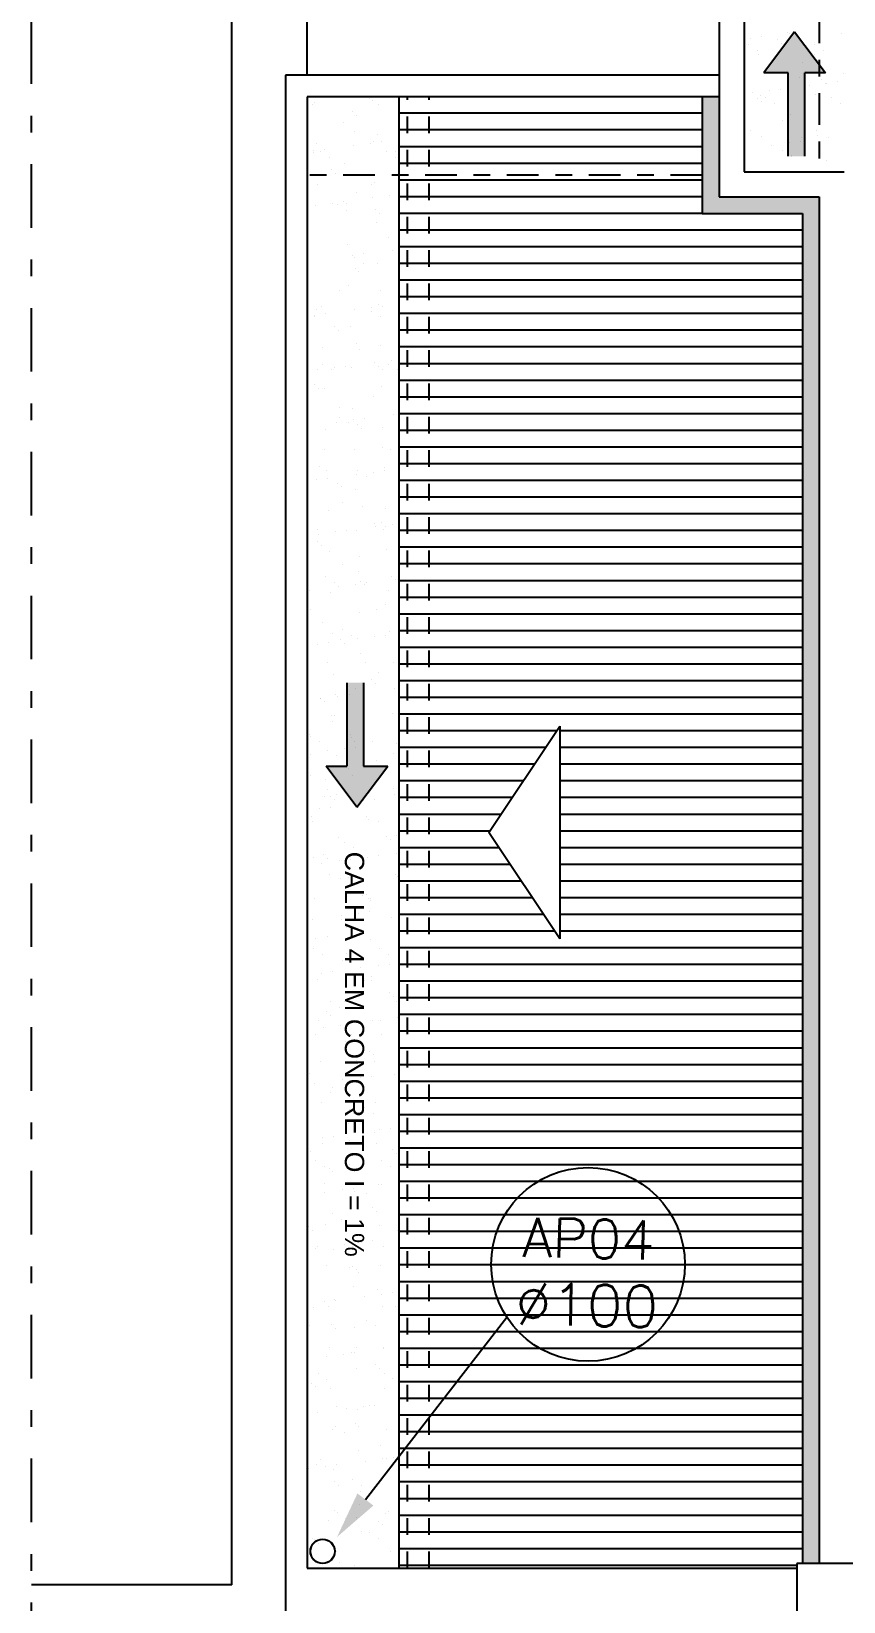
# Model space of a CAD drawing. Header units: millimetres. Extents: x 1573 to 2177, y 1587 to 1932.
# Drawn here: x 1798.42 to 1803.29, y 1894.08 to 1903.49 of the extents above; entities that cross this region are included whole.
import ezdxf
from ezdxf.enums import TextEntityAlignment as Align

# ---------------------------------------------------------------- set-up
doc = ezdxf.new("R2010")
doc.units = ezdxf.units.MM
doc.header["$LTSCALE"] = 0.03
doc.linetypes.add('DASHDOT', pattern=[25.4, 12.7, -6.35, 0, -6.35])
doc.linetypes.add('HIDDEN', pattern=[9.525, 6.35, -3.175])
for name, color, linetype in [('-HIDRO', 8, 'Continuous'), ('A-PEN-C', 4, 'Continuous'), ('PL09', 9, 'Continuous'), ('Tinterno', 9, 'Continuous')]:
    doc.layers.add(name, color=color, linetype=linetype)
doc.layers.add('TigreCad', color=2, linetype='Continuous', lineweight=13)
doc.styles.add('ARIAL', font='arial.ttf')
doc.styles.add('ROMANS', font='romans.shx', dxfattribs={"height": 0.1})

# ---------------------------------------------------------------- blocks, each defined once
blk = doc.blocks.new('11031501d')
at = {"layer": 'TigreCad'}
blk.add_circle((0, 0), 75, dxfattribs=at)
at = {"layer": 'Tinterno'}
blk.add_circle((0, 0), 72.5, dxfattribs=at)

msp = doc.modelspace()

# ---------------------------------------------------------------- hatches: boundary and pattern name
at = {"layer": '-HIDRO'}
h = msp.add_hatch(color=256, dxfattribs=at)
h.dxf.hatch_style = 1
h.paths.add_polyline_path([(1803.1404, 1902.5002), (1802.5402, 1902.5002), (1802.5402, 1903.1004), (1802.4402, 1903.1004), (1802.4402, 1902.4001), (1803.0404, 1902.4001), (1803.0404, 1894.3092), (1803.1404, 1894.3092)])
at = {"layer": 'PL09', "ltscale": 100}
for points in [[(1802.8086, 1903.2434), (1802.9538, 1903.2434), (1802.9538, 1902.7432), (1803.0539, 1902.7432), (1803.0539, 1903.2434), (1803.1787, 1903.2434), (1802.9936, 1903.4886)], [(1800.5549, 1899.0881), (1800.4097, 1899.0881), (1800.4097, 1899.5883), (1800.3096, 1899.5883), (1800.3096, 1899.0881), (1800.1848, 1899.0881), (1800.3698, 1898.8429)]]:
    msp.add_hatch(color=256, dxfattribs=at).paths.add_polyline_path(points)

# ---------------------------------------------------------------- linework, layer by layer
at = {"layer": '-HIDRO', "linetype": 'DASHDOT'}
msp.add_line((1798.4187, 1887.6609), (1798.4187, 1914.3064), dxfattribs=at)
at = {"layer": '-HIDRO'}
for p, q in [((1799.6192, 1894.1812), (1799.6192, 1914.3064)), ((1800.0723, 1903.2304), (1800.0723, 1914.3064)), ((1802.5402, 1911.7295), (1802.5402, 1902.5002)), ((1802.6903, 1906.3475), (1802.6903, 1902.6502)), ((1802.7151, 1903.4118), (1802.7151, 1903.4118)), ((1802.7264, 1903.45), (1802.7264, 1903.45)), ((1802.7925, 1903.4587), (1802.7925, 1903.4587)), ((1802.8933, 1903.4426), (1802.8933, 1903.4426)), ((1802.9167, 1903.4211), (1802.9167, 1903.4211)), ((1802.9506, 1903.4834), (1802.9506, 1903.4834)), ((1802.9651, 1903.4815), (1802.9651, 1903.4815)), ((1803.1107, 1903.4125), (1803.1107, 1903.4125)), ((1803.2756, 1903.4818), (1803.2756, 1903.4818)), ((1802.7686, 1903.3777), (1802.7686, 1903.3777)), ((1802.7792, 1903.3519), (1802.7792, 1903.3519)), ((1803.0432, 1903.3053), (1803.0432, 1903.3053)), ((1803.1118, 1903.3561), (1803.1118, 1903.3561)), ((1803.1643, 1903.3784), (1803.1643, 1903.3784)), ((1802.5402, 1903.2304), (1799.9423, 1903.2304)), ((1799.9423, 1903.2304), (1799.9423, 1893.9811)), ((1802.9586, 1903.2386), (1802.9586, 1903.2386)), ((1803.0204, 1903.2173), (1803.0204, 1903.2173)), ((1803.2836, 1903.237), (1803.2836, 1903.237)), ((1802.7402, 1903.1229), (1802.7402, 1903.1229)), ((1802.8435, 1903.1365), (1802.8435, 1903.1365)), ((1802.9097, 1903.1452), (1802.9097, 1903.1452)), ((1803.0822, 1903.1679), (1803.0822, 1903.1679)), ((1803.1537, 1903.204), (1803.1537, 1903.204)), ((1803.1771, 1903.1825), (1803.1771, 1903.1825)), ((1803.1855, 1903.1815), (1803.1855, 1903.1815)), ((1803.2516, 1903.1903), (1803.2516, 1903.1903)), ((1802.5402, 1903.1004), (1800.0723, 1903.1004)), ((1800.0723, 1903.1004), (1800.0723, 1894.2812)), ((1800.1018, 1903.0545), (1800.1018, 1903.0545)), ((1800.1177, 1903.0662), (1800.1177, 1903.0662)), ((1800.4438, 1903.0894), (1800.4438, 1903.0894)), ((1800.4609, 1903.0786), (1800.4609, 1903.0786)), ((1800.4974, 1903.0552), (1800.4974, 1903.0552)), ((1800.6225, 1894.2812), (1800.6225, 1903.1004)), ((1802.4402, 1903.1004), (1802.4402, 1902.4001)), ((1802.7718, 1903.0925), (1802.7718, 1903.0925)), ((1802.7872, 1903.1071), (1802.7872, 1903.1071)), ((1802.7952, 1903.071), (1802.7952, 1903.071)), ((1802.8177, 1903.0937), (1802.8177, 1903.0937)), ((1802.8712, 1903.0596), (1802.8712, 1903.0596)), ((1803.1198, 1903.1113), (1803.1198, 1903.1113)), ((1803.2133, 1903.0944), (1803.2133, 1903.0944)), ((1803.2669, 1903.0603), (1803.2669, 1903.0603)), ((1800.2895, 1902.9471), (1800.2895, 1902.9471)), ((1800.3414, 1903.0122), (1800.3414, 1903.0122)), ((1800.3649, 1902.9907), (1800.3649, 1902.9907)), ((1800.6221, 1902.9513), (1800.6221, 1902.9513)), ((1800.6225, 1903.0029), (1802.4402, 1903.0029)), ((1802.9217, 1902.9551), (1802.9217, 1902.9551)), ((1802.9666, 1902.9938), (1802.9666, 1902.9938)), ((1800.3536, 1902.8941), (1800.3536, 1902.8941)), ((1800.4913, 1902.8748), (1800.4913, 1902.8748)), ((1800.6225, 1902.9029), (1802.4402, 1902.9029)), ((1802.7274, 1902.8984), (1802.7274, 1902.8984)), ((1802.7952, 1902.8623), (1802.7952, 1902.8623)), ((1803.0322, 1902.8539), (1803.0322, 1902.8539)), ((1803.123, 1902.8991), (1803.123, 1902.8991)), ((1803.1278, 1902.8665), (1803.1278, 1902.8665)), ((1803.1994, 1902.8544), (1803.1994, 1902.8544)), ((1800.1077, 1902.7763), (1800.1077, 1902.7763)), ((1800.1094, 1902.7633), (1800.1094, 1902.7633)), ((1800.1257, 1902.8214), (1800.1257, 1902.8214)), ((1800.1508, 1902.7705), (1800.1508, 1902.7705)), ((1800.1738, 1902.7851), (1800.1738, 1902.7851)), ((1800.3464, 1902.8078), (1800.3464, 1902.8078)), ((1800.4497, 1902.8214), (1800.4497, 1902.8214)), ((1800.4689, 1902.8338), (1800.4689, 1902.8338)), ((1800.5158, 1902.8301), (1800.5158, 1902.8301)), ((1800.5464, 1902.7712), (1800.5464, 1902.7712)), ((1800.6018, 1902.7736), (1800.6018, 1902.7736)), ((1800.6225, 1902.8029), (1802.4402, 1902.8029)), ((1802.8574, 1902.8094), (1802.8574, 1902.8094)), ((1802.9203, 1902.7755), (1802.9203, 1902.7755)), ((1802.9607, 1902.823), (1802.9607, 1902.823)), ((1802.9738, 1902.7414), (1802.9738, 1902.7414)), ((1802.9746, 1902.749), (1802.9746, 1902.749)), ((1803.0268, 1902.8317), (1803.0268, 1902.8317)), ((1803.0556, 1902.8324), (1803.0556, 1902.8324)), ((1800.2044, 1902.7364), (1800.2044, 1902.7364)), ((1800.2199, 1902.662), (1800.2199, 1902.662)), ((1800.2975, 1902.7023), (1800.2975, 1902.7023)), ((1800.6, 1902.7371), (1800.6, 1902.7371)), ((1800.6225, 1902.7028), (1802.4402, 1902.7028)), ((1802.6903, 1902.6502), (1803.2905, 1902.6502)), ((1803.1821, 1902.7165), (1803.1821, 1902.7165)), ((1800.1337, 1902.5766), (1800.1337, 1902.5766)), ((1800.2433, 1902.6406), (1800.2433, 1902.6406)), ((1800.4562, 1902.576), (1800.4562, 1902.576)), ((1800.4769, 1902.589), (1800.4769, 1902.589)), ((1800.6225, 1902.6028), (1802.4402, 1902.6028)), ((1800.2248, 1902.4628), (1800.2248, 1902.4628)), ((1800.291, 1902.4715), (1800.291, 1902.4715)), ((1800.3698, 1902.5247), (1800.3698, 1902.5247)), ((1800.4635, 1902.4943), (1800.4635, 1902.4943)), ((1800.5668, 1902.5078), (1800.5668, 1902.5078)), ((1800.6225, 1902.5028), (1802.4402, 1902.5028)), ((1802.5402, 1902.5002), (1803.1404, 1902.5002)), ((1803.1404, 1902.5002), (1803.1404, 1894.3092)), ((1800.1216, 1902.4492), (1800.1216, 1902.4492)), ((1800.2534, 1902.4524), (1800.2534, 1902.4524)), ((1800.3055, 1902.4575), (1800.3055, 1902.4575)), ((1800.307, 1902.4183), (1800.307, 1902.4183)), ((1800.4803, 1902.4234), (1800.4803, 1902.4234)), ((1800.5037, 1902.402), (1800.5037, 1902.402)), ((1800.6225, 1902.4027), (1802.4402, 1902.4027)), ((1802.4402, 1902.4001), (1803.0404, 1902.4001)), ((1803.0404, 1902.4001), (1803.0404, 1894.3092)), ((1800.4849, 1902.3442), (1800.4849, 1902.3442)), ((1800.6225, 1902.3027), (1803.0404, 1902.3027)), ((1800.3135, 1902.2127), (1800.3135, 1902.2127)), ((1800.5588, 1902.2578), (1800.5588, 1902.2578)), ((1800.5807, 1902.1807), (1800.5807, 1902.1807)), ((1800.6225, 1902.2027), (1803.0404, 1902.2027)), ((1800.342, 1902.1493), (1800.342, 1902.1493)), ((1800.356, 1902.1342), (1800.356, 1902.1342)), ((1800.4081, 1902.158), (1800.4081, 1902.158)), ((1800.4096, 1902.1001), (1800.4096, 1902.1001)), ((1800.4929, 1902.0994), (1800.4929, 1902.0994)), ((1800.6225, 1902.1026), (1803.0404, 1902.1026)), ((1800.3588, 1902.0733), (1800.3588, 1902.0733)), ((1800.3822, 1902.0519), (1800.3822, 1902.0519)), ((1800.6225, 1902.0026), (1803.0404, 1902.0026)), ((1800.2658, 1901.939), (1800.2658, 1901.939)), ((1800.3215, 1901.9679), (1800.3215, 1901.9679)), ((1800.5087, 1901.936), (1800.5087, 1901.936)), ((1800.6225, 1901.9026), (1803.0404, 1901.9026)), ((1800.1268, 1901.8245), (1800.1268, 1901.8245)), ((1800.1578, 1901.8422), (1800.1578, 1901.8422)), ((1800.1833, 1901.7995), (1800.1833, 1901.7995)), ((1800.3558, 1901.8222), (1800.3558, 1901.8222)), ((1800.4586, 1901.8161), (1800.4586, 1901.8161)), ((1800.4591, 1901.8358), (1800.4591, 1901.8358)), ((1800.5009, 1901.8546), (1800.5009, 1901.8546)), ((1800.5252, 1901.8445), (1800.5252, 1901.8445)), ((1800.6192, 1901.8347), (1800.6192, 1901.8347)), ((1800.6225, 1901.8025), (1803.0404, 1901.8025)), ((1800.1166, 1901.7813), (1800.1166, 1901.7813)), ((1800.1171, 1901.7908), (1800.1171, 1901.7908)), ((1800.2373, 1901.7232), (1800.2373, 1901.7232)), ((1800.3295, 1901.7231), (1800.3295, 1901.7231)), ((1800.5122, 1901.782), (1800.5122, 1901.782)), ((1800.2607, 1901.7018), (1800.2607, 1901.7018)), ((1800.3684, 1901.6208), (1800.3684, 1901.6208)), ((1800.6225, 1901.7025), (1803.0404, 1901.7025)), ((1800.1658, 1901.5974), (1800.1658, 1901.5974)), ((1800.3872, 1901.5859), (1800.3872, 1901.5859)), ((1800.5089, 1901.6098), (1800.5089, 1901.6098)), ((1800.5763, 1901.5223), (1800.5763, 1901.5223)), ((1800.6225, 1901.6024), (1803.0404, 1901.6024)), ((1800.131, 1901.4637), (1800.131, 1901.4637)), ((1800.1656, 1901.4973), (1800.1656, 1901.4973)), ((1800.2192, 1901.4631), (1800.2192, 1901.4631)), ((1800.2343, 1901.4773), (1800.2343, 1901.4773)), ((1800.3004, 1901.486), (1800.3004, 1901.486)), ((1800.3375, 1901.4783), (1800.3375, 1901.4783)), ((1800.473, 1901.5087), (1800.473, 1901.5087)), ((1800.4977, 1901.4846), (1800.4977, 1901.4846)), ((1800.5211, 1901.4631), (1800.5211, 1901.4631)), ((1800.5612, 1901.498), (1800.5612, 1901.498)), ((1800.6148, 1901.4638), (1800.6148, 1901.4638)), ((1800.6225, 1901.5024), (1803.0404, 1901.5024)), ((1800.1158, 1901.3731), (1800.1158, 1901.3731)), ((1800.1392, 1901.3516), (1800.1392, 1901.3516)), ((1800.1738, 1901.3526), (1800.1738, 1901.3526)), ((1800.5169, 1901.365), (1800.5169, 1901.365)), ((1800.6225, 1901.4024), (1803.0404, 1901.4024)), ((1800.0753, 1901.302), (1800.0753, 1901.302)), ((1800.2656, 1901.2358), (1800.2656, 1901.2358)), ((1800.471, 1901.3027), (1800.471, 1901.3027)), ((1800.6225, 1901.3023), (1803.0404, 1901.3023)), ((1800.2481, 1901.1501), (1800.2481, 1901.1501)), ((1800.2682, 1901.1791), (1800.2682, 1901.1791)), ((1800.3218, 1901.145), (1800.3218, 1901.145)), ((1800.3455, 1901.2335), (1800.3455, 1901.2335)), ((1800.3514, 1901.1637), (1800.3514, 1901.1637)), ((1800.4175, 1901.1724), (1800.4175, 1901.1724)), ((1800.5901, 1901.1952), (1800.5901, 1901.1952)), ((1800.6225, 1901.2023), (1803.0404, 1901.2023)), ((1800.0756, 1901.1274), (1800.0756, 1901.1274)), ((1800.1818, 1901.1078), (1800.1818, 1901.1078)), ((1800.3762, 1901.1345), (1800.3762, 1901.1345)), ((1800.3996, 1901.113), (1800.3996, 1901.113)), ((1800.5249, 1901.1202), (1800.5249, 1901.1202)), ((1800.6225, 1901.1023), (1803.0404, 1901.1023)), ((1800.1779, 1900.9839), (1800.1779, 1900.9839)), ((1800.3536, 1900.9887), (1800.3536, 1900.9887)), ((1800.526, 1900.9972), (1800.526, 1900.9972)), ((1800.5736, 1900.9846), (1800.5736, 1900.9846)), ((1800.6225, 1901.0022), (1803.0404, 1901.0022)), ((1800.1441, 1900.8857), (1800.1441, 1900.8857)), ((1800.1898, 1900.863), (1800.1898, 1900.863)), ((1800.3708, 1900.861), (1800.3708, 1900.861)), ((1800.5329, 1900.8754), (1800.5329, 1900.8754)), ((1800.5347, 1900.8589), (1800.5347, 1900.8589)), ((1800.6225, 1900.9022), (1803.0404, 1900.9022)), ((1800.1266, 1900.8052), (1800.1266, 1900.8052)), ((1800.1927, 1900.8139), (1800.1927, 1900.8139)), ((1800.2546, 1900.7844), (1800.2546, 1900.7844)), ((1800.3653, 1900.8366), (1800.3653, 1900.8366)), ((1800.4244, 1900.8269), (1800.4244, 1900.8269)), ((1800.4685, 1900.8502), (1800.4685, 1900.8502)), ((1800.6225, 1900.8022), (1803.0404, 1900.8022)), ((1800.2781, 1900.7629), (1800.2781, 1900.7629)), ((1800.3616, 1900.7439), (1800.3616, 1900.7439)), ((1800.6225, 1900.7021), (1803.0404, 1900.7021)), ((1800.1978, 1900.6182), (1800.1978, 1900.6182)), ((1800.2805, 1900.6657), (1800.2805, 1900.6657)), ((1800.4045, 1900.647), (1800.4045, 1900.647)), ((1800.5409, 1900.6306), (1800.5409, 1900.6306)), ((1800.6225, 1900.6021), (1803.0404, 1900.6021)), ((1800.0778, 1900.5421), (1800.0778, 1900.5421)), ((1800.1313, 1900.508), (1800.1313, 1900.508)), ((1800.2437, 1900.4917), (1800.2437, 1900.4917)), ((1800.3098, 1900.5004), (1800.3098, 1900.5004)), ((1800.3696, 1900.4991), (1800.3696, 1900.4991)), ((1800.4734, 1900.5429), (1800.4734, 1900.5429)), ((1800.4824, 1900.5231), (1800.4824, 1900.5231)), ((1800.515, 1900.5458), (1800.515, 1900.5458)), ((1800.527, 1900.5087), (1800.527, 1900.5087)), ((1800.5385, 1900.5243), (1800.5385, 1900.5243)), ((1800.5857, 1900.5367), (1800.5857, 1900.5367)), ((1800.6225, 1900.5021), (1803.0404, 1900.5021)), ((1800.1331, 1900.4343), (1800.1331, 1900.4343)), ((1800.1404, 1900.4781), (1800.1404, 1900.4781)), ((1800.1565, 1900.4128), (1800.1565, 1900.4128)), ((1800.6225, 1900.402), (1803.0404, 1900.402)), ((1800.2058, 1900.3735), (1800.2058, 1900.3735)), ((1800.283, 1900.2969), (1800.283, 1900.2969)), ((1800.3831, 1900.3476), (1800.3831, 1900.3476)), ((1800.5489, 1900.3858), (1800.5489, 1900.3858)), ((1800.6225, 1900.302), (1803.0404, 1900.302)), ((1800.1804, 1900.224), (1800.1804, 1900.224)), ((1800.3776, 1900.2543), (1800.3776, 1900.2543)), ((1800.576, 1900.2247), (1800.576, 1900.2247)), ((1800.5995, 1900.2096), (1800.5995, 1900.2096)), ((1800.6225, 1900.2019), (1803.0404, 1900.2019)), ((1800.085, 1900.1418), (1800.085, 1900.1418)), ((1800.2138, 1900.1287), (1800.2138, 1900.1287)), ((1800.234, 1900.1899), (1800.234, 1900.1899)), ((1800.2576, 1900.1646), (1800.2576, 1900.1646)), ((1800.3608, 1900.1782), (1800.3608, 1900.1782)), ((1800.3935, 1900.1957), (1800.3935, 1900.1957)), ((1800.4169, 1900.1742), (1800.4169, 1900.1742)), ((1800.427, 1900.1869), (1800.427, 1900.1869)), ((1800.5569, 1900.141), (1800.5569, 1900.141)), ((1800.0901, 1900.0287), (1800.0901, 1900.0287)), ((1800.4858, 1900.0295), (1800.4858, 1900.0295)), ((1800.5434, 1900.0583), (1800.5434, 1900.0583)), ((1800.6225, 1900.1019), (1803.0404, 1900.1019)), ((1800.1615, 1899.9468), (1800.1615, 1899.9468)), ((1800.3856, 1900.0095), (1800.3856, 1900.0095)), ((1800.6225, 1900.0019), (1803.0404, 1900.0019)), ((1800.2021, 1899.8283), (1800.2021, 1899.8283)), ((1800.2218, 1899.8839), (1800.2218, 1899.8839)), ((1800.272, 1899.8455), (1800.272, 1899.8455)), ((1800.283, 1899.9059), (1800.283, 1899.9059)), ((1800.2954, 1899.8241), (1800.2954, 1899.8241)), ((1800.3366, 1899.8717), (1800.3366, 1899.8717)), ((1800.3747, 1899.851), (1800.3747, 1899.851)), ((1800.478, 1899.8646), (1800.478, 1899.8646)), ((1800.5441, 1899.8733), (1800.5441, 1899.8733)), ((1800.5649, 1899.8962), (1800.5649, 1899.8962)), ((1800.6225, 1899.9018), (1803.0404, 1899.9018)), ((1800.136, 1899.8196), (1800.136, 1899.8196)), ((1800.3936, 1899.7648), (1800.3936, 1899.7648)), ((1800.6225, 1899.8018), (1803.0404, 1899.8018)), ((1800.1927, 1899.7106), (1800.1927, 1899.7106)), ((1800.2298, 1899.6391), (1800.2298, 1899.6391)), ((1800.4219, 1899.7082), (1800.4219, 1899.7082)), ((1800.497, 1899.652), (1800.497, 1899.652)), ((1800.5884, 1899.7113), (1800.5884, 1899.7113)), ((1800.6225, 1899.7018), (1803.0404, 1899.7018)), ((1800.3096, 1899.5883), (1800.3096, 1899.5883)), ((1800.3632, 1899.5542), (1800.3632, 1899.5542)), ((1800.4564, 1899.6075), (1800.4564, 1899.6075)), ((1800.4798, 1899.586), (1800.4798, 1899.586)), ((1800.5951, 1899.5511), (1800.5951, 1899.5511)), ((1800.6225, 1899.6017), (1803.0404, 1899.6017)), ((1800.0766, 1899.5215), (1800.0766, 1899.5215)), ((1800.1498, 1899.4925), (1800.1498, 1899.4925)), ((1800.1505, 1899.4954), (1800.1505, 1899.4954)), ((1800.1739, 1899.474), (1800.1739, 1899.474)), ((1800.2433, 1899.5154), (1800.2433, 1899.5154)), ((1800.2531, 1899.5061), (1800.2531, 1899.5061)), ((1800.3256, 1899.5205), (1800.3256, 1899.5205)), ((1800.4159, 1899.5381), (1800.4159, 1899.5381)), ((1800.6225, 1899.5017), (1803.0404, 1899.5017)), ((1800.2194, 1899.393), (1800.2194, 1899.393)), ((1800.2244, 1899.3586), (1800.2244, 1899.3586)), ((1800.2378, 1899.3943), (1800.2378, 1899.3943)), ((1800.5809, 1899.4066), (1800.5809, 1899.4066)), ((1800.6225, 1899.4017), (1803.0404, 1899.4017)), ((1800.0846, 1899.2767), (1800.0846, 1899.2767)), ((1800.0926, 1899.2689), (1800.0926, 1899.2689)), ((1800.3336, 1899.2757), (1800.3336, 1899.2757)), ((1800.4122, 1899.2701), (1800.4122, 1899.2701)), ((1800.6225, 1899.3016), (1801.5687, 1899.3016)), ((1801.1615, 1898.6908), (1801.586, 1899.3276)), ((1801.586, 1899.3276), (1801.586, 1898.054)), ((1801.586, 1899.3016), (1803.0404, 1899.3016)), ((1800.1461, 1899.2348), (1800.1461, 1899.2348)), ((1800.191, 1899.1795), (1800.191, 1899.1795)), ((1800.2943, 1899.1931), (1800.2943, 1899.1931)), ((1800.3349, 1899.2574), (1800.3349, 1899.2574)), ((1800.3583, 1899.2359), (1800.3583, 1899.2359)), ((1800.3604, 1899.2018), (1800.3604, 1899.2018)), ((1800.4658, 1899.236), (1800.4658, 1899.236)), ((1800.609, 1899.224), (1800.609, 1899.224)), ((1800.6225, 1899.2016), (1801.502, 1899.2016)), ((1801.586, 1899.2016), (1803.0404, 1899.2016)), ((1800.0944, 1899.1563), (1800.0944, 1899.1563)), ((1800.2458, 1899.1495), (1800.2458, 1899.1495)), ((1800.322, 1899.0749), (1800.322, 1899.0749)), ((1800.4848, 1899.12), (1800.4848, 1899.12)), ((1800.5889, 1899.1618), (1800.5889, 1899.1618)), ((1800.6225, 1899.1016), (1801.4353, 1899.1016)), ((1801.586, 1899.1016), (1803.0404, 1899.1016)), ((1800.0926, 1899.0319), (1800.0926, 1899.0319)), ((1800.1788, 1899.008), (1800.1788, 1899.008)), ((1800.3416, 1899.0309), (1800.3416, 1899.0309)), ((1800.6225, 1899.0015), (1801.3686, 1899.0015)), ((1801.586, 1899.0015), (1803.0404, 1899.0015)), ((1800.1778, 1898.9052), (1800.1778, 1898.9052)), ((1800.1952, 1898.9507), (1800.1952, 1898.9507)), ((1800.2134, 1898.9073), (1800.2134, 1898.9073)), ((1800.2368, 1898.8858), (1800.2368, 1898.8858)), ((1800.2487, 1898.9166), (1800.2487, 1898.9166)), ((1800.4776, 1898.8883), (1800.4776, 1898.8883)), ((1800.5908, 1898.9515), (1800.5908, 1898.9515)), ((1800.5969, 1898.9171), (1800.5969, 1898.9171)), ((1800.6225, 1898.9015), (1801.3019, 1898.9015)), ((1801.586, 1898.9015), (1803.0404, 1898.9015)), ((1800.1454, 1898.834), (1800.1454, 1898.834)), ((1800.2116, 1898.8427), (1800.2116, 1898.8427)), ((1800.3841, 1898.8655), (1800.3841, 1898.8655)), ((1800.4114, 1898.8796), (1800.4114, 1898.8796)), ((1800.6225, 1898.8014), (1801.2353, 1898.8014)), ((1801.586, 1898.8014), (1803.0404, 1898.8014)), ((1800.1006, 1898.7871), (1800.1006, 1898.7871)), ((1800.1049, 1898.7555), (1800.1049, 1898.7555)), ((1800.4256, 1898.7856), (1800.4256, 1898.7856)), ((1800.4392, 1898.7694), (1800.4392, 1898.7694)), ((1800.5005, 1898.7562), (1800.5005, 1898.7562)), ((1800.6225, 1898.7014), (1801.1686, 1898.7014)), ((1801.586, 1898.7014), (1803.0404, 1898.7014)), ((1800.2618, 1898.6599), (1800.2618, 1898.6599)), ((1800.2978, 1898.6326), (1800.2978, 1898.6326)), ((1800.5498, 1898.6681), (1800.5498, 1898.6681)), ((1800.5732, 1898.6466), (1800.5732, 1898.6466)), ((1800.6049, 1898.6723), (1800.6049, 1898.6723)), ((1800.6225, 1898.6014), (1801.2211, 1898.6014)), ((1801.586, 1898.054), (1801.1615, 1898.6908)), ((1801.586, 1898.6014), (1803.0404, 1898.6014)), ((1800.1086, 1898.5423), (1800.1086, 1898.5423)), ((1800.1593, 1898.5069), (1800.1593, 1898.5069)), ((1800.1678, 1898.5566), (1800.1678, 1898.5566)), ((1800.1913, 1898.5351), (1800.1913, 1898.5351)), ((1800.2626, 1898.5205), (1800.2626, 1898.5205)), ((1800.3287, 1898.5292), (1800.3287, 1898.5292)), ((1800.3513, 1898.5985), (1800.3513, 1898.5985)), ((1800.4336, 1898.5408), (1800.4336, 1898.5408)), ((1800.5013, 1898.5519), (1800.5013, 1898.5519)), ((1800.6045, 1898.5655), (1800.6045, 1898.5655)), ((1800.2075, 1898.4373), (1800.2075, 1898.4373)), ((1800.2698, 1898.4151), (1800.2698, 1898.4151)), ((1800.3177, 1898.4193), (1800.3177, 1898.4193)), ((1800.6031, 1898.4381), (1800.6031, 1898.4381)), ((1800.6129, 1898.4275), (1800.6129, 1898.4275)), ((1800.6225, 1898.5013), (1801.2878, 1898.5013)), ((1801.586, 1898.5013), (1803.0404, 1898.5013)), ((1800.4282, 1898.318), (1800.4282, 1898.318)), ((1800.6225, 1898.4013), (1801.3545, 1898.4013)), ((1801.586, 1898.4013), (1803.0404, 1898.4013)), ((1800.1166, 1898.2975), (1800.1166, 1898.2975)), ((1800.4004, 1898.3145), (1800.4004, 1898.3145)), ((1800.4416, 1898.296), (1800.4416, 1898.296)), ((1800.4517, 1898.2965), (1800.4517, 1898.2965)), ((1800.4539, 1898.2803), (1800.4539, 1898.2803)), ((1800.6184, 1898.2384), (1800.6184, 1898.2384)), ((1800.6225, 1898.3013), (1801.4212, 1898.3013)), ((1801.586, 1898.3013), (1803.0404, 1898.3013)), ((1800.1038, 1898.1707), (1800.1038, 1898.1707)), ((1800.2764, 1898.1934), (1800.2764, 1898.1934)), ((1800.2778, 1898.1703), (1800.2778, 1898.1703)), ((1800.3797, 1898.207), (1800.3797, 1898.207)), ((1800.4458, 1898.2157), (1800.4458, 1898.2157)), ((1800.5781, 1898.1807), (1800.5781, 1898.1807)), ((1800.6209, 1898.1827), (1800.6209, 1898.1827)), ((1800.6225, 1898.2012), (1801.4879, 1898.2012)), ((1801.586, 1898.2012), (1803.0404, 1898.2012)), ((1800.1246, 1898.0528), (1800.1246, 1898.0528)), ((1800.1962, 1898.0692), (1800.1962, 1898.0692)), ((1800.3101, 1898.1192), (1800.3101, 1898.1192)), ((1800.4496, 1898.0512), (1800.4496, 1898.0512)), ((1800.6225, 1898.1012), (1801.5546, 1898.1012)), ((1801.586, 1898.1012), (1803.0404, 1898.1012)), ((1800.1073, 1897.9956), (1800.1073, 1897.9956)), ((1800.1609, 1897.9615), (1800.1609, 1897.9615)), ((1800.3067, 1897.9679), (1800.3067, 1897.9679)), ((1800.3301, 1897.9464), (1800.3301, 1897.9464)), ((1800.503, 1897.9963), (1800.503, 1897.9963)), ((1800.5566, 1897.9622), (1800.5566, 1897.9622)), ((1800.6225, 1898.0012), (1803.0404, 1898.0012)), ((1800.1549, 1897.8485), (1800.1549, 1897.8485)), ((1800.221, 1897.8572), (1800.221, 1897.8572)), ((1800.2858, 1897.9255), (1800.2858, 1897.9255)), ((1800.3935, 1897.8799), (1800.3935, 1897.8799)), ((1800.4968, 1897.8935), (1800.4968, 1897.8935)), ((1800.563, 1897.9022), (1800.563, 1897.9022)), ((1800.6225, 1897.9011), (1803.0404, 1897.9011)), ((1800.1326, 1897.808), (1800.1326, 1897.808)), ((1800.4127, 1897.8011), (1800.4127, 1897.8011)), ((1800.4566, 1897.8305), (1800.4566, 1897.8305)), ((1800.4576, 1897.8064), (1800.4576, 1897.8064)), ((1800.6225, 1897.8011), (1803.0404, 1897.8011)), ((1800.0747, 1897.719), (1800.0747, 1897.719)), ((1800.2099, 1897.6775), (1800.2099, 1897.6775)), ((1800.2938, 1897.6807), (1800.2938, 1897.6807)), ((1800.5671, 1897.7293), (1800.5671, 1897.7293)), ((1800.5905, 1897.7078), (1800.5905, 1897.7078)), ((1800.6056, 1897.6782), (1800.6056, 1897.6782)), ((1800.6225, 1897.7011), (1803.0404, 1897.7011)), ((1800.1852, 1897.6178), (1800.1852, 1897.6178)), ((1800.2086, 1897.5963), (1800.2086, 1897.5963)), ((1800.2635, 1897.6434), (1800.2635, 1897.6434)), ((1800.5107, 1897.5664), (1800.5107, 1897.5664)), ((1800.614, 1897.58), (1800.614, 1897.58)), ((1800.6225, 1897.601), (1803.0404, 1897.601)), ((1800.1197, 1897.4822), (1800.1197, 1897.4822)), ((1800.1406, 1897.5632), (1800.1406, 1897.5632)), ((1800.1687, 1897.5213), (1800.1687, 1897.5213)), ((1800.272, 1897.5349), (1800.272, 1897.5349)), ((1800.3351, 1897.4804), (1800.3351, 1897.4804)), ((1800.3381, 1897.5436), (1800.3381, 1897.5436)), ((1800.4656, 1897.5616), (1800.4656, 1897.5616)), ((1800.5153, 1897.4829), (1800.5153, 1897.4829)), ((1800.6225, 1897.501), (1803.0404, 1897.501)), ((1800.3018, 1897.4359), (1800.3018, 1897.4359)), ((1800.4456, 1897.3791), (1800.4456, 1897.3791)), ((1800.6225, 1897.4009), (1803.0404, 1897.4009)), ((1800.1486, 1897.3184), (1800.1486, 1897.3184)), ((1800.3126, 1897.3594), (1800.3126, 1897.3594)), ((1800.3661, 1897.3252), (1800.3661, 1897.3252)), ((1800.469, 1897.3577), (1800.469, 1897.3577)), ((1800.4736, 1897.3168), (1800.4736, 1897.3168)), ((1800.6225, 1897.3009), (1803.0404, 1897.3009)), ((1800.0871, 1897.2462), (1800.0871, 1897.2462)), ((1800.2858, 1897.2078), (1800.2858, 1897.2078)), ((1800.3098, 1897.1911), (1800.3098, 1897.1911)), ((1800.3891, 1897.2214), (1800.3891, 1897.2214)), ((1800.4553, 1897.2301), (1800.4553, 1897.2301)), ((1800.5955, 1897.2418), (1800.5955, 1897.2418)), ((1800.6225, 1897.2009), (1803.0404, 1897.2009)), ((1800.1133, 1897.1851), (1800.1133, 1897.1851)), ((1800.2136, 1897.1303), (1800.2136, 1897.1303)), ((1800.2223, 1897.1641), (1800.2223, 1897.1641)), ((1800.6179, 1897.1648), (1800.6179, 1897.1648)), ((1800.6225, 1897.1008), (1803.0404, 1897.1008)), ((1800.0731, 1897.0064), (1800.0731, 1897.0064)), ((1800.1566, 1897.0736), (1800.1566, 1897.0736)), ((1800.3241, 1897.029), (1800.3241, 1897.029)), ((1800.3475, 1897.0076), (1800.3475, 1897.0076)), ((1800.4152, 1897.0412), (1800.4152, 1897.0412)), ((1800.4687, 1897.0071), (1800.4687, 1897.0071)), ((1800.4816, 1897.072), (1800.4816, 1897.072)), ((1800.6225, 1897.0008), (1803.0404, 1897.0008)), ((1800.3178, 1896.9463), (1800.3178, 1896.9463)), ((1800.5063, 1896.9079), (1800.5063, 1896.9079)), ((1800.5724, 1896.9166), (1800.5724, 1896.9166)), ((1800.1643, 1896.8629), (1800.1643, 1896.8629)), ((1800.1646, 1896.8288), (1800.1646, 1896.8288)), ((1800.2304, 1896.8716), (1800.2304, 1896.8716)), ((1800.3249, 1896.846), (1800.3249, 1896.846)), ((1800.403, 1896.8943), (1800.403, 1896.8943)), ((1800.4739, 1896.8917), (1800.4739, 1896.8917)), ((1800.4896, 1896.8272), (1800.4896, 1896.8272)), ((1800.6225, 1896.9008), (1803.0404, 1896.9008)), ((1800.092, 1896.7802), (1800.092, 1896.7802)), ((1800.1221, 1896.7224), (1800.1221, 1896.7224)), ((1800.5178, 1896.7231), (1800.5178, 1896.7231)), ((1800.5845, 1896.7904), (1800.5845, 1896.7904)), ((1800.6079, 1896.769), (1800.6079, 1896.769)), ((1800.6225, 1896.8007), (1803.0404, 1896.8007)), ((1800.1757, 1896.6882), (1800.1757, 1896.6882)), ((1800.2026, 1896.6789), (1800.2026, 1896.6789)), ((1800.226, 1896.6575), (1800.226, 1896.6575)), ((1800.3258, 1896.7015), (1800.3258, 1896.7015)), ((1800.5713, 1896.689), (1800.5713, 1896.689)), ((1800.6225, 1896.7007), (1803.0404, 1896.7007)), ((1800.1726, 1896.584), (1800.1726, 1896.584)), ((1800.1781, 1896.5358), (1800.1781, 1896.5358)), ((1800.2814, 1896.5494), (1800.2814, 1896.5494)), ((1800.3475, 1896.5581), (1800.3475, 1896.5581)), ((1800.3524, 1896.5416), (1800.3524, 1896.5416)), ((1800.4976, 1896.5824), (1800.4976, 1896.5824)), ((1800.5201, 1896.5808), (1800.5201, 1896.5808)), ((1800.6225, 1896.6007), (1803.0404, 1896.6007)), ((1800.3338, 1896.4568), (1800.3338, 1896.4568)), ((1800.4275, 1896.5278), (1800.4275, 1896.5278)), ((1800.463, 1896.4403), (1800.463, 1896.4403)), ((1800.6225, 1896.5006), (1803.0404, 1896.5006)), ((1800.2247, 1896.4042), (1800.2247, 1896.4042)), ((1800.2783, 1896.3701), (1800.2783, 1896.3701)), ((1800.4864, 1896.4189), (1800.4864, 1896.4189)), ((1800.6204, 1896.405), (1800.6204, 1896.405)), ((1800.6225, 1896.4006), (1803.0404, 1896.4006)), ((1800.081, 1896.3288), (1800.081, 1896.3288)), ((1800.1045, 1896.3074), (1800.1045, 1896.3074)), ((1800.1806, 1896.3392), (1800.1806, 1896.3392)), ((1800.5056, 1896.3376), (1800.5056, 1896.3376)), ((1800.6128, 1896.303), (1800.6128, 1896.303)), ((1800.6225, 1896.3006), (1803.0404, 1896.3006)), ((1800.1227, 1896.1995), (1800.1227, 1896.1995)), ((1800.1345, 1896.209), (1800.1345, 1896.209)), ((1800.2309, 1896.1915), (1800.2309, 1896.1915)), ((1800.2953, 1896.2222), (1800.2953, 1896.2222)), ((1800.3418, 1896.212), (1800.3418, 1896.212)), ((1800.3986, 1896.2358), (1800.3986, 1896.2358)), ((1800.4647, 1896.2446), (1800.4647, 1896.2446)), ((1800.5301, 1896.2097), (1800.5301, 1896.2097)), ((1800.6225, 1896.2005), (1803.0404, 1896.2005)), ((1800.1886, 1896.0944), (1800.1886, 1896.0944)), ((1800.3273, 1896.0861), (1800.3273, 1896.0861)), ((1800.3414, 1896.0902), (1800.3414, 1896.0902)), ((1800.3649, 1896.0687), (1800.3649, 1896.0687)), ((1800.5136, 1896.0928), (1800.5136, 1896.0928)), ((1800.6225, 1896.1005), (1803.0404, 1896.1005)), ((1800.3498, 1895.9672), (1800.3498, 1895.9672)), ((1800.3809, 1896.052), (1800.3809, 1896.052)), ((1800.6225, 1896.0004), (1803.0404, 1896.0004)), ((1800.1737, 1895.8773), (1800.1737, 1895.8773)), ((1800.2371, 1895.8908), (1800.2371, 1895.8908)), ((1800.2398, 1895.886), (1800.2398, 1895.886)), ((1800.4124, 1895.9087), (1800.4124, 1895.9087)), ((1800.4913, 1895.9529), (1800.4913, 1895.9529)), ((1800.5157, 1895.9223), (1800.5157, 1895.9223)), ((1800.5818, 1895.931), (1800.5818, 1895.931)), ((1800.6225, 1895.9004), (1803.0404, 1895.9004)), ((1800.1094, 1895.8414), (1800.1094, 1895.8414)), ((1800.1966, 1895.8496), (1800.1966, 1895.8496)), ((1800.5216, 1895.848), (1800.5216, 1895.848)), ((1800.6018, 1895.8516), (1800.6018, 1895.8516)), ((1800.6225, 1895.8004), (1803.0404, 1895.8004)), ((1800.0879, 1895.7331), (1800.0879, 1895.7331)), ((1800.2199, 1895.7401), (1800.2199, 1895.7401)), ((1800.2433, 1895.7186), (1800.2433, 1895.7186)), ((1800.3578, 1895.7224), (1800.3578, 1895.7224)), ((1800.4299, 1895.768), (1800.4299, 1895.768)), ((1800.4835, 1895.7338), (1800.4835, 1895.7338)), ((1800.6225, 1895.7003), (1803.0404, 1895.7003)), ((1800.2046, 1895.6048), (1800.2046, 1895.6048)), ((1800.3698, 1895.6028), (1800.3698, 1895.6028)), ((1800.5295, 1895.5952), (1800.5295, 1895.5952)), ((1800.5296, 1895.6033), (1800.5296, 1895.6033)), ((1800.6225, 1895.6003), (1803.0404, 1895.6003)), ((1800.1876, 1895.5502), (1800.1876, 1895.5502)), ((1800.2908, 1895.5638), (1800.2908, 1895.5638)), ((1800.3397, 1895.5727), (1800.3397, 1895.5727)), ((1800.357, 1895.5725), (1800.357, 1895.5725)), ((1800.4803, 1895.5015), (1800.4803, 1895.5015)), ((1800.6225, 1895.5003), (1803.0404, 1895.5003)), ((1800.1369, 1895.4491), (1800.1369, 1895.4491)), ((1800.1905, 1895.415), (1800.1905, 1895.415)), ((1800.3658, 1895.4776), (1800.3658, 1895.4776)), ((1800.5037, 1895.48), (1800.5037, 1895.48)), ((1800.5325, 1895.4498), (1800.5325, 1895.4498)), ((1800.5861, 1895.4157), (1800.5861, 1895.4157)), ((1800.6225, 1895.4002), (1803.0404, 1895.4002)), ((1800.0984, 1895.39), (1800.0984, 1895.39)), ((1800.1218, 1895.3685), (1800.1218, 1895.3685)), ((1800.2126, 1895.36), (1800.2126, 1895.36)), ((1800.5376, 1895.3585), (1800.5376, 1895.3585)), ((1800.1321, 1895.214), (1800.1321, 1895.214)), ((1800.2483, 1895.2526), (1800.2483, 1895.2526)), ((1800.3047, 1895.2367), (1800.3047, 1895.2367)), ((1800.3738, 1895.2328), (1800.3738, 1895.2328)), ((1800.408, 1895.2503), (1800.408, 1895.2503)), ((1800.4423, 1895.2546), (1800.4423, 1895.2546)), ((1800.4741, 1895.259), (1800.4741, 1895.259)), ((1800.6225, 1895.3002), (1803.0404, 1895.3002)), ((1800.2395, 1895.131), (1800.2395, 1895.131)), ((1800.3588, 1895.1514), (1800.3588, 1895.1514)), ((1800.3822, 1895.1299), (1800.3822, 1895.1299)), ((1800.6225, 1895.2002), (1803.0404, 1895.2002)), ((1800.2206, 1895.1152), (1800.2206, 1895.1152)), ((1800.2931, 1895.0968), (1800.2931, 1895.0968)), ((1800.5456, 1895.1137), (1800.5456, 1895.1137)), ((1800.6225, 1895.1001), (1803.0404, 1895.1001)), ((1800.1493, 1894.9357), (1800.1493, 1894.9357)), ((1800.3818, 1894.988), (1800.3818, 1894.988)), ((1800.5087, 1895.014), (1800.5087, 1895.014)), ((1800.5251, 1894.9368), (1800.5251, 1894.9368)), ((1800.5449, 1894.9364), (1800.5449, 1894.9364)), ((1800.5912, 1894.9455), (1800.5912, 1894.9455)), ((1800.6225, 1895.0001), (1803.0404, 1895.0001)), ((1800.0799, 1894.8781), (1800.0799, 1894.8781)), ((1800.1268, 1894.9025), (1800.1268, 1894.9025)), ((1800.1831, 1894.8917), (1800.1831, 1894.8917)), ((1800.2286, 1894.8704), (1800.2286, 1894.8704)), ((1800.2493, 1894.9004), (1800.2493, 1894.9004)), ((1800.4218, 1894.9232), (1800.4218, 1894.9232)), ((1800.5536, 1894.8689), (1800.5536, 1894.8689)), ((1800.6192, 1894.9128), (1800.6192, 1894.9128)), ((1800.6225, 1894.9001), (1803.0404, 1894.9001)), ((1800.2373, 1894.8012), (1800.2373, 1894.8012)), ((1800.2607, 1894.7798), (1800.2607, 1894.7798)), ((1800.3421, 1894.8128), (1800.3421, 1894.8128)), ((1800.3898, 1894.7432), (1800.3898, 1894.7432)), ((1800.3957, 1894.7787), (1800.3957, 1894.7787)), ((1800.6225, 1894.8), (1803.0404, 1894.8)), ((1800.3871, 1894.6639), (1800.3871, 1894.6639)), ((1800.6225, 1894.7), (1803.0404, 1894.7)), ((1800.197, 1894.5646), (1800.197, 1894.5646)), ((1800.2366, 1894.6256), (1800.2366, 1894.6256)), ((1800.2519, 1894.6176), (1800.2519, 1894.6176)), ((1800.3003, 1894.5782), (1800.3003, 1894.5782)), ((1800.3664, 1894.5869), (1800.3664, 1894.5869)), ((1800.4977, 1894.5626), (1800.4977, 1894.5626)), ((1800.539, 1894.6096), (1800.539, 1894.6096)), ((1800.5616, 1894.6241), (1800.5616, 1894.6241)), ((1800.6225, 1894.5999), (1803.0404, 1894.5999)), ((1800.1027, 1894.4599), (1800.1027, 1894.4599)), ((1800.3978, 1894.4984), (1800.3978, 1894.4984)), ((1800.4447, 1894.4947), (1800.4447, 1894.4947)), ((1800.4983, 1894.4606), (1800.4983, 1894.4606)), ((1800.5211, 1894.5412), (1800.5211, 1894.5412)), ((1800.6225, 1894.4999), (1803.0404, 1894.4999)), ((1800.1158, 1894.4511), (1800.1158, 1894.4511)), ((1800.1392, 1894.4297), (1800.1392, 1894.4297)), ((1800.2446, 1894.3808), (1800.2446, 1894.3808)), ((1800.5696, 1894.3793), (1800.5696, 1894.3793)), ((1800.6225, 1894.3999), (1803.0404, 1894.3999)), ((1800.0723, 1894.2812), (1803.0069, 1894.2812)), ((1800.2656, 1894.3138), (1800.2656, 1894.3138)), ((1800.3545, 1894.2994), (1800.3545, 1894.2994)), ((1800.6225, 1894.2998), (1803.0069, 1894.2998)), ((1805.2682, 1894.3092), (1803.0069, 1894.3092)), ((1803.0069, 1894.3092), (1803.0069, 1893.8811)), ((1799.6192, 1894.1812), (1798.4187, 1894.1812))]:
    msp.add_line(p, q, dxfattribs=at)
at = {"layer": '-HIDRO', "linetype": 'DASHDOT', "ltscale": 0.5}
for p, q in [((1803.1404, 1910.479), (1803.1404, 1902.6502)), ((1802.4402, 1902.6302), (1800.0723, 1902.6302))]:
    msp.add_line(p, q, dxfattribs=at)
at = {"layer": '-HIDRO', "linetype": 'HIDDEN'}
for p, q in [((1799.9423, 1903.2274), (1799.9423, 1902.1955)), ((1800.0723, 1903.0974), (1800.0723, 1902.1955))]:
    msp.add_line(p, q, dxfattribs=at)
at = {"layer": '-HIDRO', "linetype": 'HIDDEN', "ltscale": 0.5}
for p, q in [((1800.6725, 1894.2812), (1800.6725, 1903.1004)), ((1800.8026, 1894.2812), (1800.8026, 1903.1004))]:
    msp.add_line(p, q, dxfattribs=at)
at = {"layer": 'A-PEN-C'}
msp.add_line((1800.4209, 1894.693), (1801.2688, 1895.7853), dxfattribs=at)
msp.add_circle((1801.7551, 1896.1023), 0.5805, dxfattribs=at)
msp.add_solid([(1800.2508, 1894.4684), (1800.373, 1894.7293), (1800.4688, 1894.6568)], dxfattribs=at)
at = {"layer": 'PL09', "ltscale": 100}
for p, q in [((1802.9936, 1903.4886), (1802.8086, 1903.2434)), ((1802.9936, 1903.4886), (1803.1787, 1903.2434)), ((1802.9538, 1903.2434), (1802.8086, 1903.2434)), ((1802.9538, 1902.7432), (1802.9538, 1903.2434)), ((1803.0539, 1902.7432), (1803.0539, 1903.2434)), ((1803.1787, 1903.2434), (1803.0539, 1903.2434)), ((1800.3096, 1899.5883), (1800.3096, 1899.0881)), ((1800.4097, 1899.5883), (1800.4097, 1899.0881)), ((1800.1848, 1899.0881), (1800.3096, 1899.0881)), ((1800.3698, 1898.8429), (1800.1848, 1899.0881)), ((1800.3698, 1898.8429), (1800.5549, 1899.0881)), ((1800.4097, 1899.0881), (1800.5549, 1899.0881))]:
    msp.add_line(p, q, dxfattribs=at)

# ---------------------------------------------------------------- block references
at = {"layer": 'PL09', "ltscale": 100, "xscale": 0.00100035, "yscale": 0.00100035, "zscale": 0.00100035}
msp.add_blockref('11031501d', (1800.1641, 1894.3825), dxfattribs=at)

# ---------------------------------------------------------------- texts
at = {"style": 'ARIAL'}
msp.add_text('CALHA 4 EM CONCRETO I = 1%%%', height=0.115231, rotation=270, dxfattribs=at).set_placement((1800.3556, 1897.3617), align=Align.MIDDLE_CENTER)
at = {"layer": 'A-PEN-C', "style": 'ROMANS'}
for s, height, p in [('AP04', 0.23408, (1801.7559, 1896.1394)), ('%%C100', 0.24944, (1801.7454, 1895.733))]:
    msp.add_text(s, height=height, rotation=358.71075, dxfattribs=at).set_placement(p, align=Align.CENTER)

doc.saveas('drawing.dxf')
